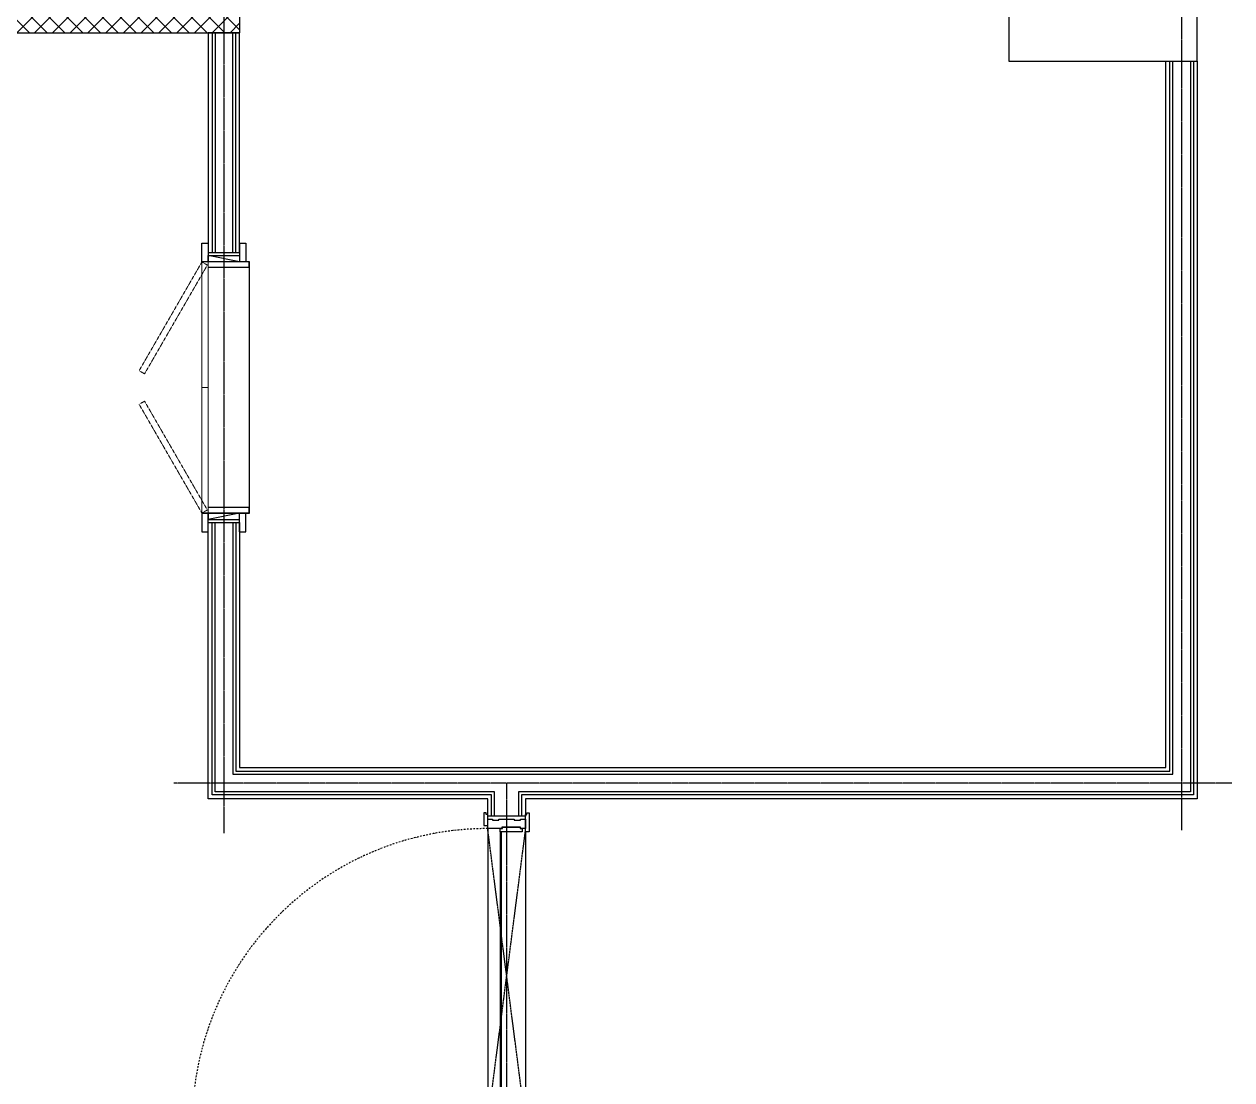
# Model space of a CAD drawing. Header units: millimetres. Extents: x 18456 to 179493, y -203649 to 469211.
# Drawn here: x 146743 to 150589, y 198965 to 202328 of the extents above; entities that cross this region are included whole.
import ezdxf

# ---------------------------------------------------------------- set-up
doc = ezdxf.new("R2010")
doc.units = ezdxf.units.MM
for name, pattern in [('X-평면도(기본형)$0$CEN', [52.5, 50, -1, 0.5, -1]), ('X-평면도(기본형)$0$DASHDOTX2', [2, 1, -0.5, 0, -0.5]), ('X-평면도(기본형)$0$HID', [2.8, 1.8, -1]), ('X-평면도(기본형)$0$x-ref_plan S1$0$HID', [2.3, 1.5, -0.8])]:
    doc.linetypes.add(name, pattern=pattern)
for name, color, linetype, true_color in [('X-평면도(기본형)$0$40HAT', 9, 'Continuous', 0x808080), ('X-평면도(기본형)$0$7GYP', 7, 'Continuous', 0x000000), ('X-평면도(기본형)$0$CEN', 1, 'X-평면도(기본형)$0$CEN', 0xff0000), ('X-평면도(기본형)$0$DOOR', 4, 'Continuous', 0x00ffff), ('X-평면도(기본형)$0$FUR-KIT', 6, 'Continuous', 0xff00ff), ('X-평면도(기본형)$0$W1', 2, 'Continuous', 0xffff00), ('X-평면도(기본형)$0$W2', 3, 'Continuous', 0x00ff00)]:
    doc.layers.add(name, color=color, linetype=linetype, true_color=true_color)
doc.layers.add('X-평면도(기본형)$0$FUR-FIX', color=6, linetype='Continuous', lineweight=9, true_color=0xff00ff)

# ---------------------------------------------------------------- blocks, each defined once
blk = doc.blocks.new('X-평면도(기본형)$0$A$C24B0555E')
at = {"layer": 'X-평면도(기본형)$0$FUR-FIX', "color": 8, "ltscale": 20, "true_color": 0x808080}
for points in [[(20, -120), (420, -120), (420, -100), (20, -100)], [(820, -120), (420, -120), (420, -100), (820, -100)]]:
    blk.add_lwpolyline(points, close=True, dxfattribs=at)
at = {"layer": 'X-평면도(기본형)$0$FUR-FIX', "color": 1, "linetype": 'X-평면도(기본형)$0$x-ref_plan S1$0$HID', "ltscale": 0.5, "true_color": 0xff0000}
for points in [[(30, -102.7), (20, -120), (366.4, -320), (376.4, -302.7)], [(810, -102.7), (820, -120), (473.6, -320), (463.6, -302.7)]]:
    blk.add_lwpolyline(points, close=True, dxfattribs=at)
at = {"layer": 'X-평면도(기본형)$0$FUR-KIT', "linetype": 'Continuous'}
for p, q in [((-40, 0, 0), (-40, 20, 0)), ((-40, 20, 0), (20, 20, 0)), ((-40, 0, 0), (20, 0, 0)), ((20, 0, 0), (0, -100)), ((20, 32, 0), (20, -118, 0)), ((820, 32, 0), (20, 32, 0)), ((37, 30, 0), (20, 30, 0)), ((37, -100, 0), (37, 30, 0)), ((802, 30, 0), (802, -100, 0)), ((820, 30, 0), (802, 30, 0)), ((820, -118, 0), (820, 32, 0)), ((820, 30, 0), (820, -120, 0)), ((880, 20), (820, 20, 0)), ((880, 0), (820, 0, 0)), ((820, 0, 0), (840, -100)), ((880, 0), (880, 20))]:
    blk.add_line(p, q, dxfattribs=at)
for points in [[(20, 0), (20, -100), (0, -100), (0, 0)], [(820, 0), (820, -100), (840, -100), (840, 0)], [(20, -100), (20, -120), (-40, -120), (-40, -100)], [(880, -120), (880, -100), (820, -100), (820, -120)]]:
    blk.add_lwpolyline(points, close=True, dxfattribs=at)
blk = doc.blocks.new('X-평면도(기본형)$0$1000m')
at = {"layer": 'X-평면도(기본형)$0$DOOR', "color": 5, "true_color": 0x0000ff}
for p, q in [((40, 960), (40, 40)), ((43, 960), (43, 40))]:
    blk.add_line(p, q, dxfattribs=at)
at = {"layer": 'X-평면도(기본형)$0$DOOR', "linetype": 'ByBlock'}
for points in [[(0, 1015), (-5, 1015), (-5, 1020), (-12, 1020), (-12, 980), (0, 980)], [(120, 1015), (125, 1015), (125, 1020), (132, 1020), (132, 960), (120, 960)], [(120, -15), (125, -15), (125, -20), (132, -20), (132, 40), (120, 40)], [(-12, -15), (-7, -15), (-7, -20), (0, -20), (0, 20), (-12, 20)]]:
    blk.add_lwpolyline(points, close=True, dxfattribs=at)
at = {"layer": 'X-평면도(기본형)$0$DOOR'}
for points in [[(0, 1000), (15.9, 1000), (15.9, 997), (35.9, 997), (35.9, 1000), (84.1, 1000), (84.1, 997), (104.1, 997), (104.1, 1000), (120, 1000), (120, 999.1), (120, 980), (120, 970), (105, 970), (105, 975), (45, 975), (45, 970), (40, 970), (0, 970)], [(40, 960), (40, 970), (47, 970), (47, 975), (103, 975), (103, 970), (110, 970), (110, 960)], [(0, 30), (-940.8, 30), (-940.8, 66), (0, 66)], [(0, 30), (-940.8, 30), (-940.8, 66), (0, 66)], [(40, 40), (40, 30), (47, 30), (47, 25), (103, 25), (103, 30), (110, 30), (110, 40)], [(0, 0), (15.9, 0), (15.9, 3), (35.9, 3), (35.9, 0), (84.1, 0), (84.1, 3), (104.1, 3), (104.1, 0), (120, 0), (120, 30), (105, 30), (105, 25), (45, 25), (45, 30), (40, 30), (0, 30)]]:
    blk.add_lwpolyline(points, close=True, dxfattribs=at)
at = {"layer": 'X-평면도(기본형)$0$DOOR', "color": 1, "linetype": 'X-평면도(기본형)$0$HID', "true_color": 0xff0000}
blk.add_lwpolyline([(120, 960), (120, 40), (0, 970), (0, 30)], close=True, dxfattribs=at)
at = {"layer": 'X-평면도(기본형)$0$DOOR', "color": 1, "linetype": 'X-평면도(기본형)$0$DASHDOTX2', "ltscale": 5, "true_color": 0xff0000}
blk.add_arc((0.6, 28.6), 941.4, 90.038, 177.7238, dxfattribs=at)

msp = doc.modelspace()

# ---------------------------------------------------------------- hatches: boundary and pattern name
at = {"layer": 'X-평면도(기본형)$0$40HAT'}
h = msp.add_hatch(dxfattribs=at)
h.set_pattern_fill('H3', color=256, scale=40, style=0, pattern_type=2)
h.set_pattern_definition([(315, (-175757.42, 45286.295), (28.2842712, 28.2842712), []), (45, (-175757.42, 45286.295), (-28.2842712, 28.2842712), [])])
h.paths.add_polyline_path([(145989.2, 201600.6), (145899.2, 201600.6), (145899.2, 202830.6), (143319.2, 202830.6), (143319.2, 202920.6), (145989.2, 202920.6), (145989.2, 202410.6), (147319.2, 202410.6), (147319.2, 202920.6), (147429.2, 202920.6), (147429.2, 202300.6), (145989.2, 202300.6)], flags=0)

# ---------------------------------------------------------------- linework, layer by layer
at = {"layer": 'X-평면도(기본형)$0$7GYP'}
for p, q in [((147329.2, 202300.6), (147329.2, 201600.6)), ((147429.2, 202300.6), (147329.2, 202300.6)), ((147341.7, 202300.6), (147341.7, 201600.6)), ((147351.2, 202300.6), (147351.2, 201600.6)), ((147407.2, 201600.6), (147407.2, 202300.6)), ((147416.7, 201600.6), (147416.7, 202300.6)), ((147429.2, 201600.6), (147429.2, 202300.6)), ((147329.2, 201600.6), (147429.2, 201600.6)), ((147329.2, 200740.6), (147429.2, 200740.6))]:
    msp.add_line(p, q, dxfattribs=at)
for points in [[(147407.2, 200740.6), (147407.2, 199938.6), (150401.2, 199938.6), (150401.2, 202210.6)], [(147416.7, 200740.6), (147416.7, 199948.1), (150391.7, 199948.1), (150391.7, 202210.6)], [(147429.2, 200740.6), (147429.2, 199960.6), (150379.2, 199960.6), (150379.2, 202210.6)], [(150457.2, 202210.6), (150457.2, 199882.6), (148317.2, 199882.6), (148317.2, 199805.6)], [(150466.7, 202210.6), (150466.7, 199873.1), (148326.7, 199873.1), (148326.7, 199805.6)], [(150479.2, 202210.6), (150479.2, 199860.6), (148339.2, 199860.6), (148339.2, 199805.6)], [(148219.2, 199805.6), (148219.2, 199860.6), (147329.2, 199860.6), (147329.2, 200740.6)], [(148231.7, 199805.6), (148231.7, 199873.1), (147341.7, 199873.1), (147341.7, 200740.6)], [(148241.2, 199805.6), (148241.2, 199882.6), (147351.2, 199882.6), (147351.2, 200740.6)], [(148339.2, 199805.6), (148219.2, 199805.6)]]:
    msp.add_lwpolyline(points, dxfattribs=at)
at = {"layer": 'X-평면도(기본형)$0$CEN'}
for p, q in [((150429.2, 202960.6), (150429.2, 199760.6)), ((147379.2, 202355.6), (147379.2, 199750.6)), ((150589.2, 199910.6), (147219.2, 199910.6)), ((148279.2, 199910.6), (148279.2, 198670.6))]:
    msp.add_line(p, q, dxfattribs=at)
at = {"layer": 'X-평면도(기본형)$0$W1'}
msp.add_lwpolyline([(150479.2, 203010.6), (149879.2, 203010.6), (149879.2, 202210.6), (150479.2, 202210.6)], close=True, dxfattribs=at)
at = {"layer": 'X-평면도(기본형)$0$W2'}
for p in [(147429.2, 202920.6), (145989.2, 202300.6)]:
    msp.add_line(p, (147429.2, 202300.6), dxfattribs=at)

# ---------------------------------------------------------------- block references
at = {"rotation": 270}
msp.add_blockref('X-평면도(기본형)$0$A$C24B0555E', (147429.2, 201590.6), dxfattribs=at)
at = {"layer": 'X-평면도(기본형)$0$W2'}
msp.add_blockref('X-평면도(기본형)$0$1000m', (148219.2, 198795.6), dxfattribs=at)

doc.saveas('drawing.dxf')
